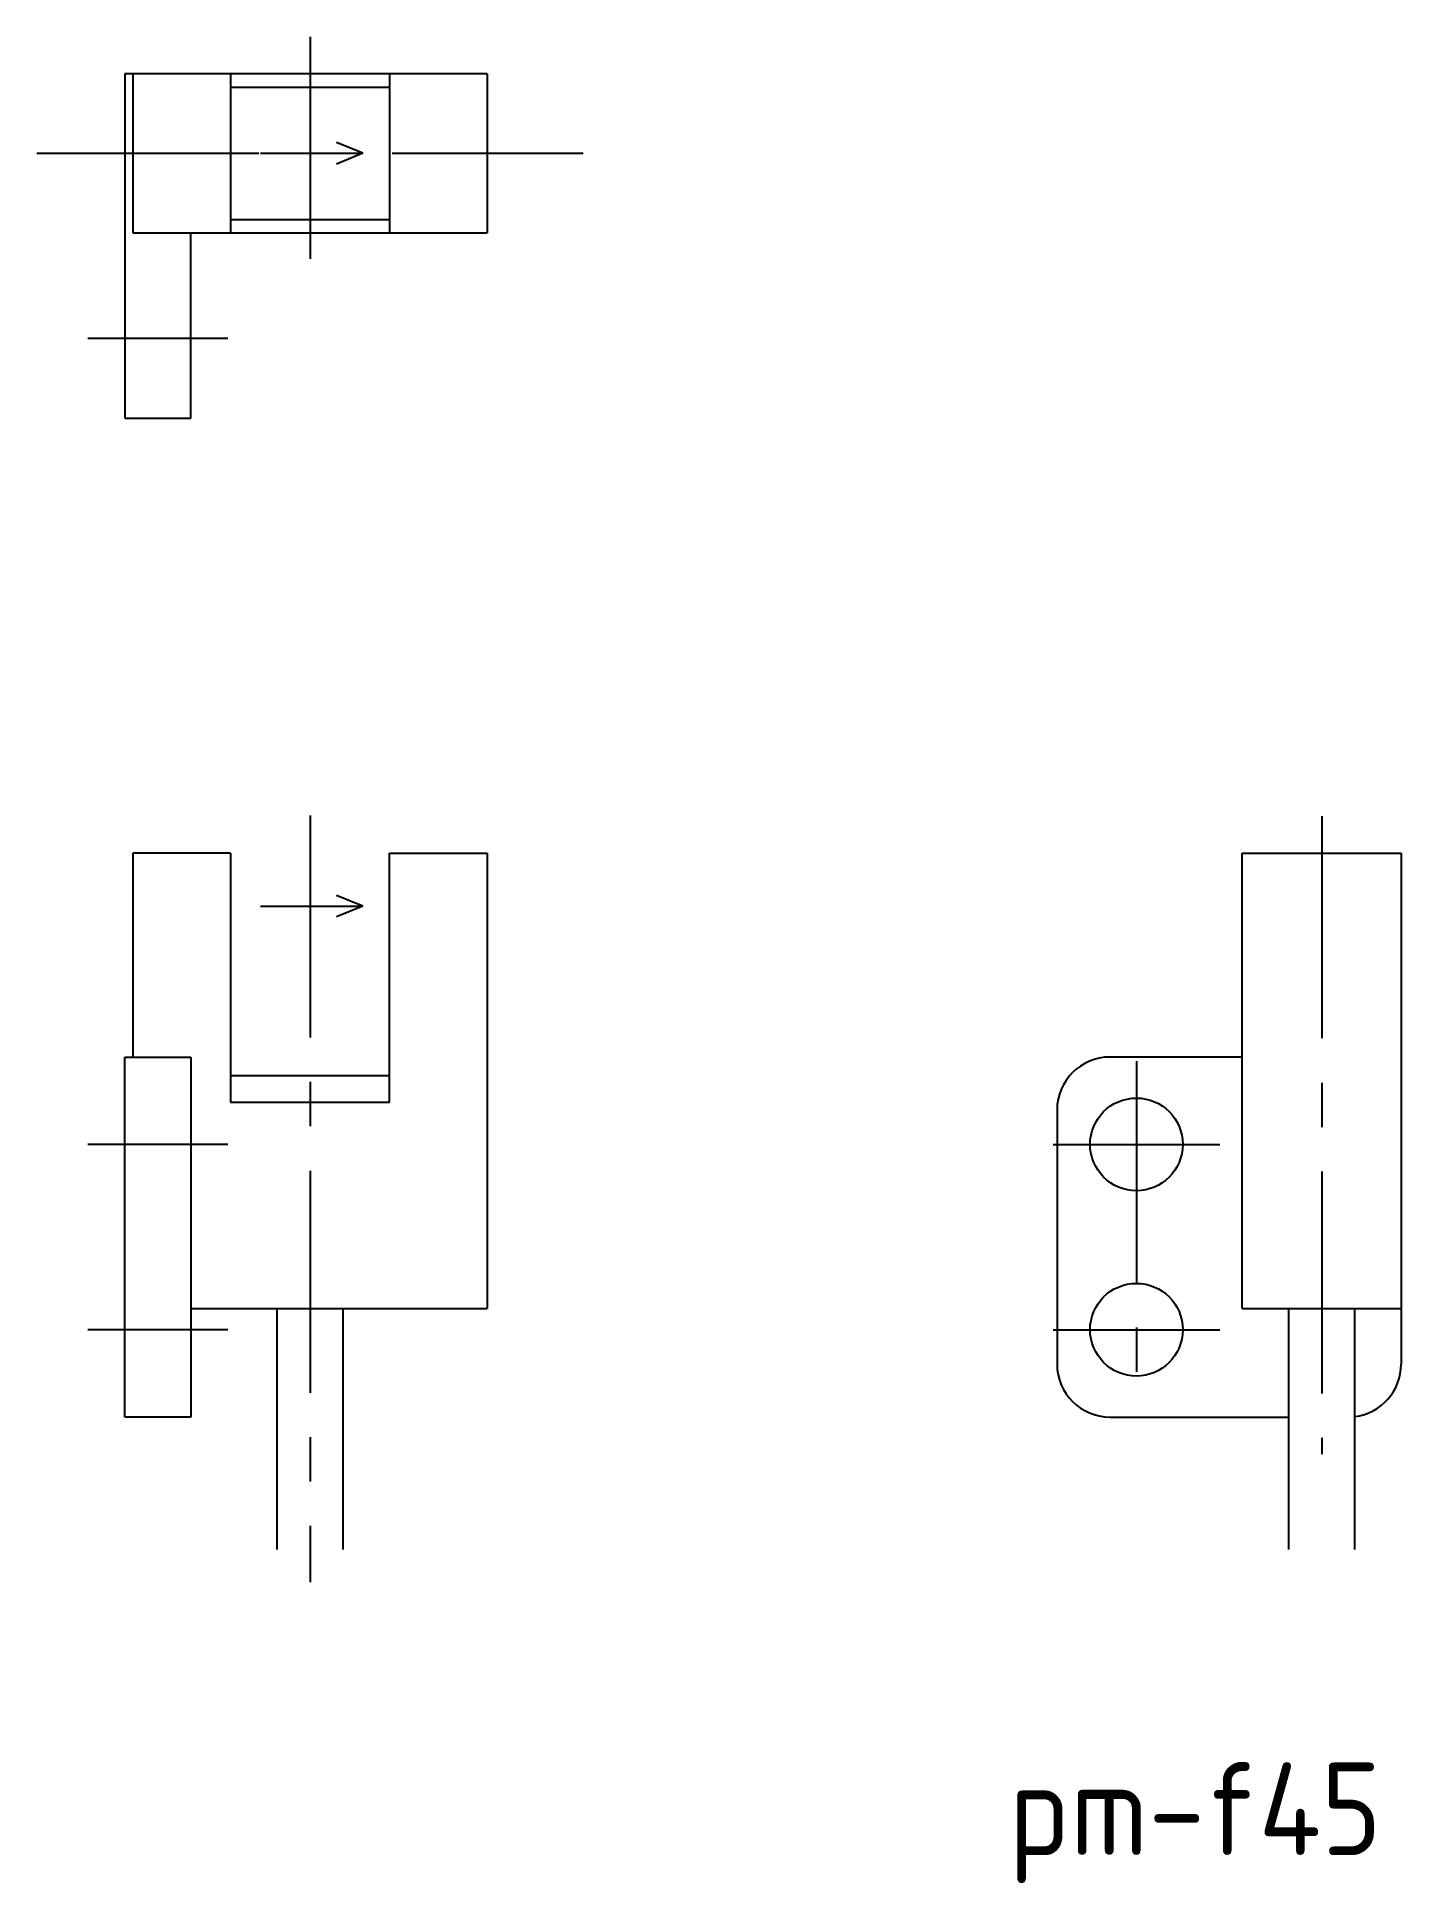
# Model space of a CAD drawing. Extents: x -157.3 to -105.7, y 448.8 to 518.5.
import ezdxf

# ---------------------------------------------------------------- set-up
doc = ezdxf.new("R2010")
doc.units = 0
doc.linetypes.add('CENTER', pattern=[13.421505, 8.388441, -1.677688, 1.677688, -1.677688])
doc.layers.get('0').update_dxf_attribs({"linetype": 'CONTINUOUS'})
doc.styles.get("Standard").update_dxf_attribs({"font": 'isocp.shx', "bigfont": 'extfont.shx'})

# ---------------------------------------------------------------- blocks, each defined once
blk = doc.blocks.new('*U3')
at = {"color": 2}
blk.add_text('pm-f45', height=3.5, dxfattribs=at).set_placement((-120.564, 449.849))

msp = doc.modelspace()

# ---------------------------------------------------------------- linework, layer by layer
at = {"color": 4, "linetype": 'CENTER'}
for p, q in [((-146.949, 518.535), (-146.949, 509.741)), ((-157.267, 514.138), (-136.632, 514.138)), ((-150.052, 507.138), (-155.346, 507.138)), ((-146.949, 489.125), (-146.949, 460.164)), ((-108.725, 489.095), (-108.725, 465.001)), ((-115.725, 479.845), (-115.725, 466.551)), ((-150.052, 476.698), (-155.346, 476.698)), ((-118.872, 476.698), (-112.578, 476.698)), ((-150.052, 469.698), (-155.346, 469.698)), ((-118.872, 469.698), (-112.578, 469.698))]:
    msp.add_line(p, q, dxfattribs=at)
at = {"color": 7, "linetype": 'CONTINUOUS'}
for p, q in [((-153.649, 517.138), (-153.949, 517.138)), ((-153.949, 517.138), (-153.949, 504.138)), ((-140.249, 517.138), (-153.649, 517.138)), ((-153.649, 517.138), (-153.649, 511.138)), ((-149.949, 517.138), (-149.949, 511.138)), ((-143.949, 517.138), (-143.949, 511.138)), ((-140.249, 517.138), (-140.249, 511.138)), ((-149.949, 516.638), (-143.949, 516.638)), ((-149.949, 511.638), (-143.949, 511.638)), ((-153.649, 511.138), (-140.249, 511.138)), ((-151.449, 504.138), (-151.449, 511.138)), ((-153.949, 504.138), (-151.449, 504.138)), ((-149.949, 487.698), (-153.649, 487.698)), ((-153.649, 487.698), (-153.649, 479.998)), ((-149.949, 487.698), (-149.949, 479.298)), ((-143.949, 479.298), (-143.949, 487.698)), ((-143.949, 487.698), (-140.249, 487.698)), ((-140.249, 487.698), (-140.249, 470.498)), ((-111.725, 470.498), (-111.725, 487.698)), ((-111.725, 487.698), (-105.725, 487.698)), ((-105.725, 487.698), (-105.725, 468.398)), ((-153.949, 466.398), (-153.949, 479.998)), ((-153.949, 479.998), (-151.449, 479.998)), ((-151.449, 479.998), (-151.449, 466.398)), ((-111.725, 479.998), (-116.725, 479.998)), ((-149.949, 479.298), (-143.949, 479.298)), ((-149.949, 479.298), (-149.949, 478.298)), ((-143.949, 478.298), (-143.949, 479.298)), ((-149.949, 478.298), (-143.949, 478.298)), ((-118.725, 477.998), (-118.725, 468.398)), ((-151.449, 470.498), (-140.249, 470.498)), ((-148.199, 470.498), (-148.199, 461.398)), ((-145.699, 461.398), (-145.699, 470.498)), ((-111.725, 470.498), (-105.725, 470.498)), ((-109.975, 470.498), (-109.975, 461.398)), ((-107.475, 461.398), (-107.475, 470.498)), ((-151.449, 466.398), (-153.949, 466.398)), ((-116.725, 466.398), (-109.975, 466.398))]:
    msp.add_line(p, q, dxfattribs=at)
at = {"color": 4, "linetype": 'CONTINUOUS'}
for p, q in [((-148.819, 514.138), (-144.949, 514.138)), ((-144.949, 514.138), (-145.949, 514.543)), ((-144.949, 514.138), (-145.949, 513.734)), ((-148.819, 485.698), (-144.949, 485.698)), ((-144.949, 485.698), (-145.949, 486.102)), ((-144.949, 485.698), (-145.949, 485.294))]:
    msp.add_line(p, q, dxfattribs=at)
at = {"color": 7, "linetype": 'CONTINUOUS'}
for centre in [(-115.725, 476.698), (-115.725, 469.698)]:
    msp.add_circle(centre, 1.75, dxfattribs=at)
for centre, start, end in [((-116.725, 477.998), 90, 180), ((-116.725, 468.398), 180, 270), ((-107.725, 468.398), 277.18076, 0)]:
    msp.add_arc(centre, 2, start, end, dxfattribs=at)

# ---------------------------------------------------------------- block references
msp.add_blockref('*U3', (0, 0))

doc.saveas('drawing.dxf')
